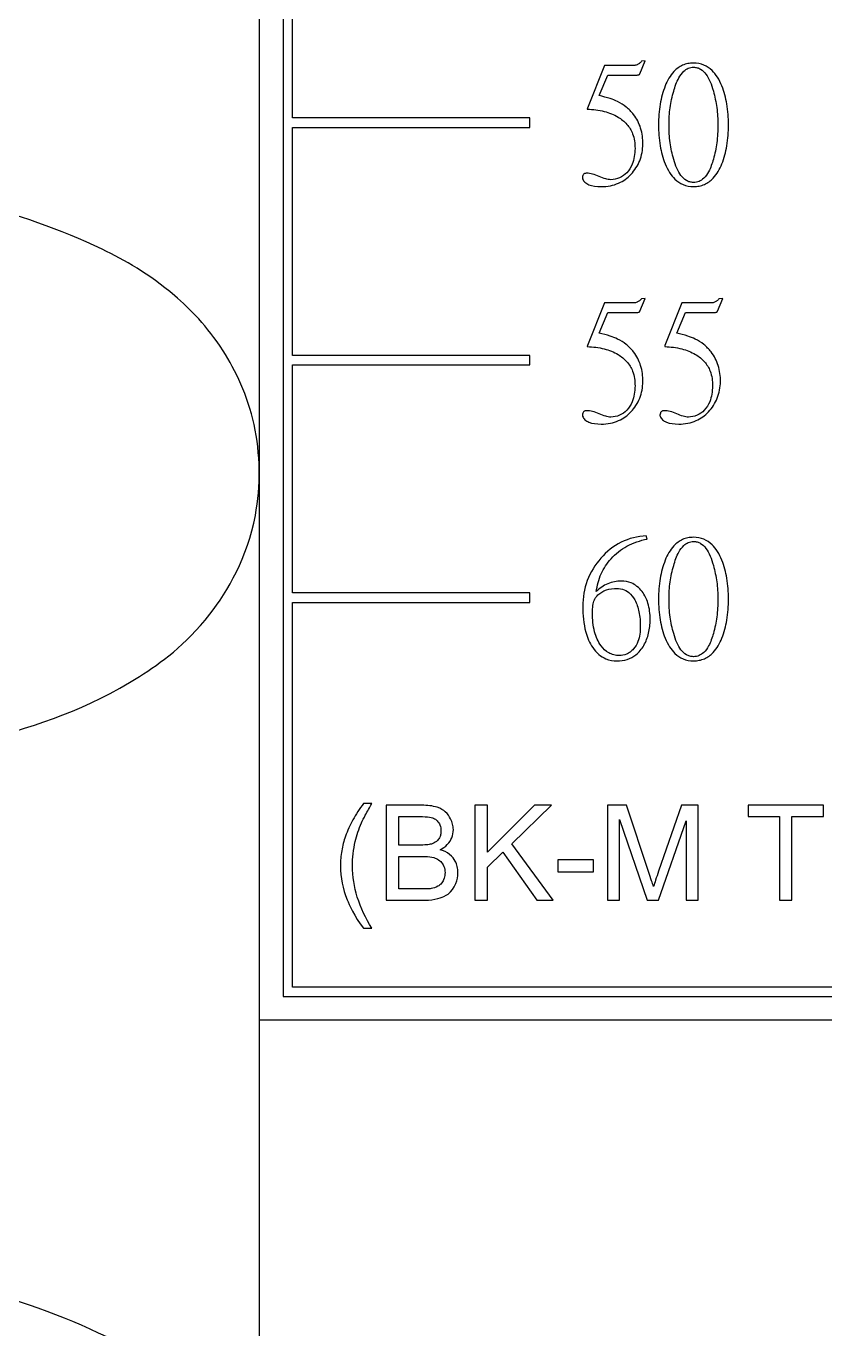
# Model space of a CAD drawing. Header units: inches. Extents: x 707 to 13003, y 909 to 9309.
# Drawn here: x 1441.1 to 1457.93, y 1593.19 to 1620.62 of the extents above; entities that cross this region are included whole.
import ezdxf

# ---------------------------------------------------------------- set-up
doc = ezdxf.new("R2010")
doc.units = ezdxf.units.IN
doc.header["$MEASUREMENT"] = 0

# ---------------------------------------------------------------- blocks, each defined once
blk = doc.blocks.new('BKM-1')
at = {"color": 2}
for p, q in [((35, -119), (35, -79)), ((35.5, -79), (35.5, -118.5)), ((35.7, -100), (35.7, -95.2)), ((42.267, -98.895), (41.911, -99.795)), ((42.889, -98.895), (42.267, -98.895)), ((43.015, -99.072), (43.127, -98.8)), ((43.127, -98.8), (43.052, -98.807)), ((42.159, -99.53), (42.342, -99.096)), ((42.342, -99.096), (42.96, -99.096)), ((40.7, -100), (35.7, -100)), ((40.7, -100.2), (40.7, -100)), ((35.7, -100.2), (40.7, -100.2)), ((35.7, -105), (35.7, -100.2)), ((42.267, -103.895), (41.911, -104.795)), ((42.889, -103.895), (42.267, -103.895)), ((43.015, -104.072), (43.127, -103.8)), ((43.127, -103.8), (43.052, -103.807)), ((43.901, -103.895), (43.544, -104.795)), ((44.523, -103.895), (43.901, -103.895)), ((44.648, -104.072), (44.76, -103.8)), ((44.76, -103.8), (44.686, -103.807)), ((42.159, -104.53), (42.342, -104.096)), ((42.342, -104.096), (42.96, -104.096)), ((43.792, -104.53), (43.976, -104.096)), ((43.976, -104.096), (44.594, -104.096)), ((40.7, -105), (35.7, -105)), ((40.7, -105.2), (40.7, -105)), ((35.7, -105.2), (40.7, -105.2)), ((35.7, -110), (35.7, -105.2)), ((43.171, -108.868), (43.15, -108.8)), ((40.7, -110), (35.7, -110)), ((40.7, -110.2), (40.7, -110)), ((35.7, -110.2), (40.7, -110.2)), ((35.7, -118.3), (35.7, -110.2)), ((37.368, -114.439), (37.193, -114.439)), ((38.423, -114.473), (37.673, -114.473)), ((37.673, -114.473), (37.673, -116.473)), ((39.803, -114.473), (39.537, -114.473)), ((39.537, -114.473), (39.537, -116.473)), ((40.796, -114.473), (39.803, -115.463)), ((39.803, -115.463), (39.803, -114.473)), ((40.316, -115.284), (41.155, -114.473)), ((41.155, -114.473), (40.796, -114.473)), ((42.732, -114.473), (42.335, -114.473)), ((42.335, -114.473), (42.335, -116.473)), ((43.207, -115.889), (42.732, -114.473)), ((43.889, -114.473), (43.409, -115.864)), ((44.245, -114.473), (43.889, -114.473)), ((44.245, -116.473), (44.245, -114.473)), ((46.882, -114.473), (45.296, -114.473)), ((45.296, -114.473), (45.296, -114.709)), ((46.882, -114.709), (46.882, -114.473)), ((37.938, -115.312), (37.938, -114.709)), ((37.938, -114.709), (38.338, -114.709)), ((42.589, -116.473), (42.589, -114.77)), ((42.589, -114.77), (43.168, -116.473)), ((43.406, -116.473), (43.99, -114.799)), ((43.99, -114.799), (43.99, -116.473)), ((45.296, -114.709), (45.955, -114.709)), ((45.955, -114.709), (45.955, -116.473)), ((46.22, -116.473), (46.22, -114.709)), ((46.22, -114.709), (46.882, -114.709)), ((38.37, -115.312), (37.938, -115.312)), ((39.803, -115.779), (40.13, -115.462)), ((40.13, -115.462), (40.842, -116.473)), ((41.191, -116.473), (40.316, -115.284)), ((37.938, -116.236), (37.938, -115.549)), ((37.938, -115.549), (38.4, -115.549)), ((42.04, -115.625), (41.284, -115.625)), ((41.284, -115.625), (41.284, -115.872)), ((42.04, -115.872), (42.04, -115.625)), ((39.803, -116.473), (39.803, -115.779)), ((41.284, -115.872), (42.04, -115.872)), ((38.437, -116.236), (37.938, -116.236)), ((37.673, -116.473), (38.435, -116.473)), ((39.537, -116.473), (39.803, -116.473)), ((40.842, -116.473), (41.191, -116.473)), ((42.335, -116.473), (42.589, -116.473)), ((43.168, -116.473), (43.406, -116.473)), ((43.99, -116.473), (44.245, -116.473)), ((45.955, -116.473), (46.22, -116.473)), ((37.193, -117.061), (37.368, -117.061)), ((35.5, -118.5), (52.5, -118.5)), ((52.5, -118.3), (35.7, -118.3)), ((35, -163), (35, -119)), ((53, -119), (35, -119))]:
    blk.add_line(p, q, dxfattribs=at)
for points, knots in [([(-27.984, -98.988), (-27.984, -98.989), (-27.864, -98.929), (-27.293, -98.717), (-26.651, -98.524), (-24.652, -98.04), (-23.098, -97.734), (-19.173, -97.07), (-16.711, -96.709), (-11.2, -95.968), (-8.13, -95.588), (-1.739, -94.82), (1.585, -94.431), (8.135, -93.649), (11.36, -93.254), (17.396, -92.455), (20.199, -92.051), (25.186, -91.209), (27.32, -90.781), (30.231, -89.96), (31.199, -89.656), (32.805, -88.712), (33.407, -88.328), (34.407, -86.99), (34.782, -86.285), (35.039, -84.801), (35.013, -84.12), (34.721, -82.91), (34.465, -82.392), (33.853, -81.47), (33.492, -81.118), (32.589, -80.364), (32.086, -80.096), (30.614, -79.399), (29.634, -79.099), (27.342, -78.502), (26.055, -78.226), (23.402, -77.73), (22.09, -77.509), (19.337, -77.08), (17.905, -76.872), (13.458, -76.258), (10.241, -75.855), (6.611, -75.416), (6.306, -75.379), (6, -75.342)], [20.983675, 20.983675, 20.983675, 20.983675, 21.084859, 21.084859, 21.270434, 21.270434, 21.534214, 21.534214, 21.836508, 21.836508, 22.15171, 22.15171, 22.472021, 22.472021, 22.795754, 22.795754, 23.124465, 23.124465, 23.468066, 23.468066, 23.698488, 23.698488, 23.812693, 23.812693, 23.880776, 23.880776, 23.929822, 23.929822, 23.979891, 23.979891, 24.043506, 24.043506, 24.153935, 24.153935, 24.372125, 24.372125, 24.585802, 24.585802, 24.762819, 24.762819, 24.931611, 24.931611, 25.26225, 25.26225, 25.292465, 25.292465, 25.292465, 25.292465]), ([(-27.984, -121.845), (-27.984, -121.846), (-27.855, -121.782), (-27.255, -121.562), (-26.595, -121.365), (-24.55, -120.875), (-22.971, -120.567), (-18.998, -119.9), (-16.516, -119.538), (-10.974, -118.797), (-7.893, -118.416), (-1.489, -117.647), (1.836, -117.259), (8.382, -116.476), (11.599, -116.081), (17.615, -115.282), (20.403, -114.877), (25.359, -114.033), (27.474, -113.604), (30.384, -112.767), (31.355, -112.466), (32.927, -111.474), (33.43, -111.115), (34.342, -109.959), (34.744, -109.255), (35.034, -107.751), (35.023, -107.065), (34.75, -105.843), (34.501, -105.316), (33.899, -104.382), (33.543, -104.024), (32.659, -103.268), (32.168, -102.999), (30.794, -102.33), (29.91, -102.046), (27.729, -101.446), (26.41, -101.156), (23.719, -100.643), (22.415, -100.42), (19.68, -99.988), (18.258, -99.779), (13.838, -99.165), (10.633, -98.761), (4.053, -97.962), (0.684, -97.568), (-5.781, -96.8), (-8.882, -96.425), (-11.773, -96.051)], [14.70049, 14.70049, 14.70049, 14.70049, 14.805323, 14.805323, 14.99309, 14.99309, 15.258378, 15.258378, 15.561204, 15.561204, 15.87659, 15.87659, 16.196995, 16.196995, 16.52082, 16.52082, 16.84972, 16.84972, 17.194071, 17.194071, 17.429625, 17.429625, 17.524631, 17.524631, 17.5952, 17.5952, 17.644515, 17.644515, 17.694284, 17.694284, 17.75692, 17.75692, 17.863445, 17.863445, 18.062946, 18.062946, 18.287494, 18.287494, 18.465665, 18.465665, 18.634873, 18.634873, 18.965916, 18.965916, 19.290609, 19.290609, 19.600997, 19.600997, 19.600997, 19.600997]), ([(43.052, -98.807), (43.038, -98.823), (43.022, -98.839), (42.99, -98.864), (42.973, -98.874), (42.934, -98.891), (42.912, -98.895), (42.889, -98.895)], [-0.01925198, -0.01925198, -0.01925198, -0.01925198, -0.01271209, -0.01271209, -0.00693803, -0.00693803, 0, 0, 0, 0]), ([(44.146, -98.844), (44.105, -98.844), (44.065, -98.848), (43.988, -98.863), (43.952, -98.875), (43.847, -98.922), (43.786, -98.967), (43.653, -99.108), (43.593, -99.217), (43.548, -99.326)], [-0.08195317, -0.08195317, -0.08195317, -0.08195317, -0.06991101, -0.06991101, -0.05834504, -0.05834504, -0.0355218, -0.0355218, 0, 0, 0, 0]), ([(43.728, -99.435), (43.754, -99.341), (43.789, -99.241), (43.864, -99.106), (43.898, -99.057), (43.968, -98.991), (44, -98.969), (44.071, -98.939), (44.108, -98.932), (44.146, -98.932)], [-0.06958828, -0.06958828, -0.06958828, -0.06958828, -0.04021797, -0.04021797, -0.02302257, -0.02302257, -0.01139571, -0.01139571, 0, 0, 0, 0]), ([(44.743, -99.326), (44.717, -99.262), (44.686, -99.199), (44.616, -99.09), (44.579, -99.042), (44.485, -98.952), (44.428, -98.913), (44.294, -98.857), (44.221, -98.844), (44.146, -98.844)], [-0.08244459, -0.08244459, -0.08244459, -0.08244459, -0.06166293, -0.06166293, -0.0435396, -0.0435396, -0.02257482, -0.02257482, 0, 0, 0, 0]), ([(44.146, -98.932), (44.172, -98.932), (44.197, -98.936), (44.248, -98.949), (44.271, -98.96), (44.339, -98.999), (44.376, -99.037), (44.475, -99.169), (44.526, -99.295), (44.563, -99.435)], [-0.08337122, -0.08337122, -0.08337122, -0.08337122, -0.07337556, -0.07337556, -0.06342031, -0.06342031, -0.0435051, -0.0435051, 0, 0, 0, 0]), ([(42.96, -99.096), (42.969, -99.096), (42.979, -99.095), (42.993, -99.092), (42.998, -99.09), (43.005, -99.085), (43.008, -99.083), (43.012, -99.078), (43.014, -99.075), (43.015, -99.072)], [-0.006296167, -0.006296167, -0.006296167, -0.006296167, -0.003599843, -0.003599843, -0.002036293, -0.002036293, -0.001000184, -0.001000184, 0, 0, 0, 0]), ([(42.546, -99.656), (42.498, -99.632), (42.44, -99.61), (42.316, -99.57), (42.234, -99.548), (42.159, -99.53)], [-0.03908855, -0.03908855, -0.03908855, -0.03908855, -0.02325142, -0.02325142, 0, 0, 0, 0]), ([(43.548, -99.326), (43.5, -99.45), (43.466, -99.579), (43.419, -99.853), (43.409, -99.999), (43.409, -100.145)], [-0.08351425, -0.08351425, -0.08351425, -0.08351425, -0.04369807, -0.04369807, 0, 0, 0, 0]), ([(43.629, -100.145), (43.629, -100.024), (43.637, -99.904), (43.67, -99.666), (43.695, -99.55), (43.728, -99.435)], [-0.07201864, -0.07201864, -0.07201864, -0.07201864, -0.03576445, -0.03576445, 0, 0, 0, 0]), ([(44.563, -99.435), (44.595, -99.549), (44.619, -99.665), (44.651, -99.903), (44.659, -100.024), (44.659, -100.145)], [-0.07194682, -0.07194682, -0.07194682, -0.07194682, -0.03640608, -0.03640608, 0, 0, 0, 0]), ([(44.883, -100.145), (44.883, -99.998), (44.873, -99.851), (44.826, -99.576), (44.792, -99.449), (44.743, -99.326)], [-0.08347072, -0.08347072, -0.08347072, -0.08347072, -0.03947083, -0.03947083, 0, 0, 0, 0]), ([(41.911, -99.795), (41.909, -99.799), (41.908, -99.804), (41.907, -99.809), (41.907, -99.811), (41.907, -99.813), (41.908, -99.813), (41.908, -99.814), (41.908, -99.815), (41.909, -99.815), (41.909, -99.815), (41.91, -99.816), (41.91, -99.816), (41.911, -99.816)], [-0.00192807, -0.00192807, -0.00192807, -0.00192807, -0.000928361, -0.000928361, -0.000534277, -0.000534277, -0.000353505, -0.000353505, -0.000239022, -0.000239022, -0.000132257, -0.000132257, 0, 0, 0, 0]), ([(41.911, -99.816), (42.029, -99.819), (42.149, -99.833), (42.367, -99.889), (42.465, -99.928), (42.556, -99.982)], [-0.06745802, -0.06745802, -0.06745802, -0.06745802, -0.03181638, -0.03181638, 0, 0, 0, 0]), ([(42.882, -99.928), (42.836, -99.87), (42.784, -99.816), (42.671, -99.725), (42.611, -99.687), (42.546, -99.656)], [-0.04378824, -0.04378824, -0.04378824, -0.04378824, -0.02152, -0.02152, 0, 0, 0, 0]), ([(42.556, -99.982), (42.626, -100.024), (42.689, -100.074), (42.794, -100.193), (42.833, -100.259), (42.9, -100.431), (42.914, -100.537), (42.913, -100.644)], [-0.0796995, -0.0796995, -0.0796995, -0.0796995, -0.05533115, -0.05533115, -0.03214781, -0.03214781, 0, 0, 0, 0]), ([(43.079, -100.553), (43.08, -100.437), (43.066, -100.323), (42.999, -100.109), (42.949, -100.014), (42.882, -99.928)], [-0.06731251, -0.06731251, -0.06731251, -0.06731251, -0.03272339, -0.03272339, 0, 0, 0, 0]), ([(43.409, -100.145), (43.409, -100.292), (43.419, -100.44), (43.465, -100.716), (43.499, -100.844), (43.548, -100.967)], [-0.08381766, -0.08381766, -0.08381766, -0.08381766, -0.03972186, -0.03972186, 0, 0, 0, 0]), ([(43.728, -100.872), (43.694, -100.757), (43.67, -100.641), (43.637, -100.397), (43.629, -100.271), (43.629, -100.145)], [-0.07365705, -0.07365705, -0.07365705, -0.07365705, -0.03782237, -0.03782237, 0, 0, 0, 0]), ([(44.659, -100.145), (44.659, -100.271), (44.651, -100.397), (44.619, -100.639), (44.596, -100.755), (44.563, -100.869)], [-0.07324327, -0.07324327, -0.07324327, -0.07324327, -0.03552282, -0.03552282, 0, 0, 0, 0]), ([(44.743, -100.967), (44.792, -100.845), (44.826, -100.717), (44.873, -100.441), (44.883, -100.293), (44.883, -100.145)], [-0.08376423, -0.08376423, -0.08376423, -0.08376423, -0.04423028, -0.04423028, 0, 0, 0, 0]), ([(42.913, -100.644), (42.91, -100.757), (42.894, -100.872), (42.825, -101.042), (42.788, -101.102), (42.739, -101.154)], [-0.05505324, -0.05505324, -0.05505324, -0.05505324, -0.02132206, -0.02132206, 0, 0, 0, 0]), ([(42.828, -101.188), (42.907, -101.103), (42.969, -101.008), (43.055, -100.789), (43.076, -100.672), (43.079, -100.553)], [-0.07055061, -0.07055061, -0.07055061, -0.07055061, -0.0358242, -0.0358242, 0, 0, 0, 0]), ([(44.146, -101.358), (44.119, -101.358), (44.093, -101.355), (44.042, -101.341), (44.018, -101.331), (43.95, -101.291), (43.912, -101.254), (43.814, -101.125), (43.765, -101.005), (43.728, -100.872)], [-0.08137653, -0.08137653, -0.08137653, -0.08137653, -0.07131719, -0.07131719, -0.06133064, -0.06133064, -0.0415336, -0.0415336, 0, 0, 0, 0]), ([(44.563, -100.869), (44.539, -100.957), (44.507, -101.051), (44.436, -101.182), (44.402, -101.23), (44.331, -101.297), (44.298, -101.32), (44.225, -101.35), (44.186, -101.358), (44.146, -101.358)], [-0.06884296, -0.06884296, -0.06884296, -0.06884296, -0.04120317, -0.04120317, -0.02403051, -0.02403051, -0.01203907, -0.01203907, 0, 0, 0, 0]), ([(41.897, -101.164), (41.888, -101.164), (41.879, -101.165), (41.863, -101.168), (41.855, -101.17), (41.84, -101.177), (41.833, -101.182), (41.821, -101.196), (41.816, -101.205), (41.807, -101.228), (41.805, -101.244), (41.805, -101.259)], [-0.01513963, -0.01513963, -0.01513963, -0.01513963, -0.01247243, -0.01247243, -0.01014631, -0.01014631, -0.00750334, -0.00750334, -0.00455338, -0.00455338, 0, 0, 0, 0]), ([(42.159, -101.232), (42.113, -101.212), (42.065, -101.194), (41.978, -101.171), (41.937, -101.164), (41.897, -101.164)], [-0.02693744, -0.02693744, -0.02693744, -0.02693744, -0.01201471, -0.01201471, 0, 0, 0, 0]), ([(42.403, -101.3), (42.368, -101.3), (42.33, -101.292), (42.25, -101.27), (42.202, -101.251), (42.159, -101.232)], [-0.02487772, -0.02487772, -0.02487772, -0.02487772, -0.01434385, -0.01434385, 0, 0, 0, 0]), ([(42.199, -101.446), (42.264, -101.446), (42.33, -101.44), (42.454, -101.416), (42.512, -101.398), (42.667, -101.329), (42.753, -101.267), (42.828, -101.188)], [-0.07045463, -0.07045463, -0.07045463, -0.07045463, -0.0509016, -0.0509016, -0.03251367, -0.03251367, 0, 0, 0, 0]), ([(42.739, -101.154), (42.695, -101.199), (42.644, -101.236), (42.528, -101.287), (42.466, -101.299), (42.403, -101.3)], [-0.03807798, -0.03807798, -0.03807798, -0.03807798, -0.01898629, -0.01898629, 0, 0, 0, 0]), ([(43.548, -100.967), (43.574, -101.03), (43.605, -101.093), (43.674, -101.201), (43.711, -101.248), (43.805, -101.338), (43.862, -101.377), (43.996, -101.433), (44.07, -101.446), (44.146, -101.446)], [-0.08220575, -0.08220575, -0.08220575, -0.08220575, -0.06167399, -0.06167399, -0.04373192, -0.04373192, -0.02269426, -0.02269426, 0, 0, 0, 0]), ([(44.146, -101.446), (44.186, -101.446), (44.226, -101.442), (44.303, -101.427), (44.34, -101.415), (44.445, -101.369), (44.505, -101.324), (44.639, -101.184), (44.699, -101.076), (44.743, -100.967)], [-0.08173021, -0.08173021, -0.08173021, -0.08173021, -0.06969113, -0.06969113, -0.05813482, -0.05813482, -0.03529804, -0.03529804, 0, 0, 0, 0]), ([(41.805, -101.259), (41.805, -101.265), (41.806, -101.271), (41.807, -101.279), (41.808, -101.281), (41.809, -101.283)], [-0.002093623, -0.002093623, -0.002093623, -0.002093623, -0.000662734, -0.000662734, 0, 0, 0, 0]), ([(41.809, -101.283), (41.814, -101.296), (41.821, -101.309), (41.837, -101.333), (41.847, -101.344), (41.881, -101.376), (41.909, -101.393), (42.01, -101.435), (42.101, -101.446), (42.199, -101.446)], [-0.05303774, -0.05303774, -0.05303774, -0.05303774, -0.04748048, -0.04748048, -0.04187569, -0.04187569, -0.02952808, -0.02952808, 0, 0, 0, 0]), ([(43.052, -103.807), (43.038, -103.823), (43.022, -103.839), (42.99, -103.864), (42.973, -103.874), (42.934, -103.891), (42.912, -103.895), (42.889, -103.895)], [-0.01925198, -0.01925198, -0.01925198, -0.01925198, -0.01271209, -0.01271209, -0.00693803, -0.00693803, 0, 0, 0, 0]), ([(44.686, -103.807), (44.672, -103.823), (44.656, -103.839), (44.624, -103.864), (44.607, -103.874), (44.568, -103.891), (44.546, -103.895), (44.523, -103.895)], [-0.01925198, -0.01925198, -0.01925198, -0.01925198, -0.01271209, -0.01271209, -0.00693803, -0.00693803, 0, 0, 0, 0]), ([(42.96, -104.096), (42.969, -104.096), (42.979, -104.095), (42.993, -104.092), (42.998, -104.09), (43.005, -104.085), (43.008, -104.083), (43.012, -104.078), (43.014, -104.075), (43.015, -104.072)], [-0.006296167, -0.006296167, -0.006296167, -0.006296167, -0.003599843, -0.003599843, -0.002036293, -0.002036293, -0.001000184, -0.001000184, 0, 0, 0, 0]), ([(44.594, -104.096), (44.603, -104.096), (44.613, -104.095), (44.627, -104.092), (44.632, -104.09), (44.639, -104.085), (44.642, -104.083), (44.646, -104.078), (44.647, -104.075), (44.648, -104.072)], [-0.006296167, -0.006296167, -0.006296167, -0.006296167, -0.003599843, -0.003599843, -0.002036293, -0.002036293, -0.001000184, -0.001000184, 0, 0, 0, 0]), ([(41.911, -104.795), (41.909, -104.799), (41.908, -104.804), (41.907, -104.809), (41.907, -104.811), (41.907, -104.813), (41.908, -104.813), (41.908, -104.814), (41.908, -104.815), (41.909, -104.815), (41.909, -104.815), (41.91, -104.816), (41.91, -104.816), (41.911, -104.816)], [-0.00192807, -0.00192807, -0.00192807, -0.00192807, -0.000928361, -0.000928361, -0.000534277, -0.000534277, -0.000353505, -0.000353505, -0.000239022, -0.000239022, -0.000132257, -0.000132257, 0, 0, 0, 0]), ([(42.546, -104.656), (42.498, -104.632), (42.44, -104.61), (42.316, -104.57), (42.234, -104.548), (42.159, -104.53)], [-0.03908855, -0.03908855, -0.03908855, -0.03908855, -0.02325142, -0.02325142, 0, 0, 0, 0]), ([(42.882, -104.928), (42.836, -104.87), (42.784, -104.816), (42.671, -104.725), (42.611, -104.687), (42.546, -104.656)], [-0.04378824, -0.04378824, -0.04378824, -0.04378824, -0.02152, -0.02152, 0, 0, 0, 0]), ([(43.544, -104.795), (43.543, -104.799), (43.542, -104.804), (43.541, -104.809), (43.541, -104.811), (43.541, -104.813), (43.541, -104.813), (43.542, -104.814), (43.542, -104.815), (43.543, -104.815), (43.543, -104.815), (43.544, -104.816), (43.544, -104.816), (43.544, -104.816)], [-0.00192807, -0.00192807, -0.00192807, -0.00192807, -0.000928361, -0.000928361, -0.000534277, -0.000534277, -0.000353505, -0.000353505, -0.000239022, -0.000239022, -0.000132257, -0.000132257, 0, 0, 0, 0]), ([(44.18, -104.656), (44.132, -104.632), (44.074, -104.61), (43.949, -104.57), (43.868, -104.548), (43.792, -104.53)], [-0.03908855, -0.03908855, -0.03908855, -0.03908855, -0.02325142, -0.02325142, 0, 0, 0, 0]), ([(44.516, -104.928), (44.47, -104.87), (44.418, -104.816), (44.305, -104.725), (44.244, -104.687), (44.18, -104.656)], [-0.04378824, -0.04378824, -0.04378824, -0.04378824, -0.02152, -0.02152, 0, 0, 0, 0]), ([(41.911, -104.816), (42.029, -104.819), (42.149, -104.833), (42.367, -104.889), (42.465, -104.928), (42.556, -104.982)], [-0.06745802, -0.06745802, -0.06745802, -0.06745802, -0.03181638, -0.03181638, 0, 0, 0, 0]), ([(42.556, -104.982), (42.626, -105.024), (42.689, -105.074), (42.794, -105.193), (42.833, -105.259), (42.9, -105.431), (42.914, -105.537), (42.913, -105.644)], [-0.0796995, -0.0796995, -0.0796995, -0.0796995, -0.05533115, -0.05533115, -0.03214781, -0.03214781, 0, 0, 0, 0]), ([(43.079, -105.553), (43.08, -105.437), (43.066, -105.323), (42.999, -105.109), (42.949, -105.014), (42.882, -104.928)], [-0.06731251, -0.06731251, -0.06731251, -0.06731251, -0.03272339, -0.03272339, 0, 0, 0, 0]), ([(43.544, -104.816), (43.663, -104.819), (43.783, -104.833), (44, -104.889), (44.099, -104.928), (44.19, -104.982)], [-0.06745802, -0.06745802, -0.06745802, -0.06745802, -0.03181638, -0.03181638, 0, 0, 0, 0]), ([(44.19, -104.982), (44.26, -105.024), (44.323, -105.074), (44.428, -105.193), (44.467, -105.259), (44.534, -105.431), (44.548, -105.537), (44.546, -105.644)], [-0.0796995, -0.0796995, -0.0796995, -0.0796995, -0.05533115, -0.05533115, -0.03214781, -0.03214781, 0, 0, 0, 0]), ([(44.713, -105.553), (44.714, -105.437), (44.7, -105.323), (44.633, -105.109), (44.583, -105.014), (44.516, -104.928)], [-0.06731251, -0.06731251, -0.06731251, -0.06731251, -0.03272339, -0.03272339, 0, 0, 0, 0]), ([(42.828, -106.188), (42.907, -106.103), (42.969, -106.008), (43.055, -105.789), (43.076, -105.672), (43.079, -105.553)], [-0.07055061, -0.07055061, -0.07055061, -0.07055061, -0.0358242, -0.0358242, 0, 0, 0, 0]), ([(44.462, -106.188), (44.541, -106.103), (44.602, -106.008), (44.689, -105.789), (44.71, -105.672), (44.713, -105.553)], [-0.07055061, -0.07055061, -0.07055061, -0.07055061, -0.0358242, -0.0358242, 0, 0, 0, 0]), ([(42.913, -105.644), (42.91, -105.757), (42.894, -105.872), (42.825, -106.042), (42.788, -106.102), (42.739, -106.154)], [-0.05505324, -0.05505324, -0.05505324, -0.05505324, -0.02132206, -0.02132206, 0, 0, 0, 0]), ([(44.546, -105.644), (44.544, -105.757), (44.528, -105.872), (44.459, -106.042), (44.422, -106.102), (44.373, -106.154)], [-0.05505324, -0.05505324, -0.05505324, -0.05505324, -0.02132206, -0.02132206, 0, 0, 0, 0]), ([(41.897, -106.164), (41.888, -106.164), (41.879, -106.165), (41.863, -106.168), (41.855, -106.17), (41.84, -106.177), (41.833, -106.182), (41.821, -106.196), (41.816, -106.205), (41.807, -106.228), (41.805, -106.244), (41.805, -106.259)], [-0.01513963, -0.01513963, -0.01513963, -0.01513963, -0.01247243, -0.01247243, -0.01014631, -0.01014631, -0.00750334, -0.00750334, -0.00455338, -0.00455338, 0, 0, 0, 0]), ([(42.159, -106.232), (42.113, -106.212), (42.065, -106.194), (41.978, -106.171), (41.937, -106.164), (41.897, -106.164)], [-0.02693744, -0.02693744, -0.02693744, -0.02693744, -0.01201471, -0.01201471, 0, 0, 0, 0]), ([(42.739, -106.154), (42.695, -106.199), (42.644, -106.236), (42.528, -106.287), (42.466, -106.299), (42.403, -106.3)], [-0.03807798, -0.03807798, -0.03807798, -0.03807798, -0.01898629, -0.01898629, 0, 0, 0, 0]), ([(43.531, -106.164), (43.522, -106.164), (43.513, -106.165), (43.497, -106.168), (43.489, -106.17), (43.474, -106.177), (43.467, -106.182), (43.454, -106.196), (43.45, -106.205), (43.441, -106.228), (43.439, -106.244), (43.439, -106.259)], [-0.01513963, -0.01513963, -0.01513963, -0.01513963, -0.01247243, -0.01247243, -0.01014631, -0.01014631, -0.00750334, -0.00750334, -0.00455338, -0.00455338, 0, 0, 0, 0]), ([(43.792, -106.232), (43.747, -106.212), (43.699, -106.194), (43.612, -106.171), (43.571, -106.164), (43.531, -106.164)], [-0.02693744, -0.02693744, -0.02693744, -0.02693744, -0.01201471, -0.01201471, 0, 0, 0, 0]), ([(44.373, -106.154), (44.329, -106.199), (44.278, -106.236), (44.161, -106.287), (44.1, -106.299), (44.037, -106.3)], [-0.03807798, -0.03807798, -0.03807798, -0.03807798, -0.01898629, -0.01898629, 0, 0, 0, 0]), ([(41.805, -106.259), (41.805, -106.265), (41.806, -106.271), (41.807, -106.279), (41.808, -106.281), (41.809, -106.283)], [-0.002093623, -0.002093623, -0.002093623, -0.002093623, -0.000662734, -0.000662734, 0, 0, 0, 0]), ([(41.809, -106.283), (41.814, -106.296), (41.821, -106.309), (41.837, -106.333), (41.847, -106.344), (41.881, -106.376), (41.909, -106.393), (42.01, -106.435), (42.101, -106.446), (42.199, -106.446)], [-0.05303774, -0.05303774, -0.05303774, -0.05303774, -0.04748048, -0.04748048, -0.04187569, -0.04187569, -0.02952808, -0.02952808, 0, 0, 0, 0]), ([(42.403, -106.3), (42.368, -106.3), (42.33, -106.292), (42.25, -106.27), (42.202, -106.251), (42.159, -106.232)], [-0.02487772, -0.02487772, -0.02487772, -0.02487772, -0.01434385, -0.01434385, 0, 0, 0, 0]), ([(42.199, -106.446), (42.264, -106.446), (42.33, -106.44), (42.454, -106.416), (42.512, -106.398), (42.667, -106.329), (42.753, -106.267), (42.828, -106.188)], [-0.07045463, -0.07045463, -0.07045463, -0.07045463, -0.0509016, -0.0509016, -0.03251367, -0.03251367, 0, 0, 0, 0]), ([(43.439, -106.259), (43.439, -106.265), (43.439, -106.271), (43.441, -106.279), (43.442, -106.281), (43.443, -106.283)], [-0.002093623, -0.002093623, -0.002093623, -0.002093623, -0.000662734, -0.000662734, 0, 0, 0, 0]), ([(43.443, -106.283), (43.448, -106.296), (43.455, -106.309), (43.471, -106.333), (43.48, -106.344), (43.515, -106.376), (43.543, -106.393), (43.644, -106.435), (43.735, -106.446), (43.833, -106.446)], [-0.05303774, -0.05303774, -0.05303774, -0.05303774, -0.04748048, -0.04748048, -0.04187569, -0.04187569, -0.02952808, -0.02952808, 0, 0, 0, 0]), ([(44.037, -106.3), (44.002, -106.3), (43.964, -106.292), (43.884, -106.27), (43.836, -106.251), (43.792, -106.232)], [-0.02487772, -0.02487772, -0.02487772, -0.02487772, -0.01434385, -0.01434385, 0, 0, 0, 0]), ([(43.833, -106.446), (43.898, -106.446), (43.963, -106.44), (44.087, -106.416), (44.146, -106.398), (44.301, -106.329), (44.387, -106.267), (44.462, -106.188)], [-0.07045463, -0.07045463, -0.07045463, -0.07045463, -0.0509016, -0.0509016, -0.03251367, -0.03251367, 0, 0, 0, 0]), ([(43.15, -108.8), (42.966, -108.811), (42.788, -108.853), (42.456, -109.015), (42.314, -109.13), (42.193, -109.269)], [-0.1108997, -0.1108997, -0.1108997, -0.1108997, -0.0554336, -0.0554336, 0, 0, 0, 0]), ([(42.41, -109.282), (42.505, -109.174), (42.616, -109.086), (42.877, -108.945), (43.021, -108.897), (43.171, -108.868)], [-0.08888491, -0.08888491, -0.08888491, -0.08888491, -0.04569351, -0.04569351, 0, 0, 0, 0]), ([(44.146, -108.831), (44.105, -108.831), (44.065, -108.834), (43.988, -108.85), (43.952, -108.861), (43.847, -108.908), (43.786, -108.953), (43.653, -109.095), (43.593, -109.203), (43.548, -109.313)], [-0.08195317, -0.08195317, -0.08195317, -0.08195317, -0.06991101, -0.06991101, -0.05834504, -0.05834504, -0.0355218, -0.0355218, 0, 0, 0, 0]), ([(44.743, -109.313), (44.717, -109.249), (44.686, -109.186), (44.616, -109.076), (44.579, -109.028), (44.485, -108.938), (44.428, -108.899), (44.294, -108.843), (44.221, -108.831), (44.146, -108.831)], [-0.08244459, -0.08244459, -0.08244459, -0.08244459, -0.06166293, -0.06166293, -0.0435396, -0.0435396, -0.02257482, -0.02257482, 0, 0, 0, 0]), ([(43.728, -109.422), (43.754, -109.328), (43.789, -109.227), (43.864, -109.092), (43.898, -109.043), (43.968, -108.977), (44, -108.955), (44.071, -108.926), (44.108, -108.919), (44.146, -108.919)], [-0.06958828, -0.06958828, -0.06958828, -0.06958828, -0.04021797, -0.04021797, -0.02302257, -0.02302257, -0.01139571, -0.01139571, 0, 0, 0, 0]), ([(44.146, -108.919), (44.172, -108.919), (44.197, -108.922), (44.248, -108.936), (44.271, -108.946), (44.339, -108.986), (44.376, -109.023), (44.475, -109.156), (44.526, -109.282), (44.563, -109.422)], [-0.08337122, -0.08337122, -0.08337122, -0.08337122, -0.07337556, -0.07337556, -0.06342031, -0.06342031, -0.0435051, -0.0435051, 0, 0, 0, 0]), ([(42.193, -109.269), (42.07, -109.41), (41.973, -109.567), (41.842, -109.916), (41.812, -110.098), (41.812, -110.284)], [-0.1119624, -0.1119624, -0.1119624, -0.1119624, -0.0559158, -0.0559158, 0, 0, 0, 0]), ([(42.097, -109.975), (42.114, -109.845), (42.147, -109.719), (42.254, -109.483), (42.324, -109.377), (42.41, -109.282)], [-0.07778997, -0.07778997, -0.07778997, -0.07778997, -0.03847491, -0.03847491, 0, 0, 0, 0]), ([(43.548, -109.313), (43.5, -109.437), (43.466, -109.565), (43.419, -109.84), (43.409, -109.986), (43.409, -110.132)], [-0.08351425, -0.08351425, -0.08351425, -0.08351425, -0.04369807, -0.04369807, 0, 0, 0, 0]), ([(43.629, -110.132), (43.629, -110.011), (43.637, -109.89), (43.67, -109.653), (43.695, -109.536), (43.728, -109.422)], [-0.07201864, -0.07201864, -0.07201864, -0.07201864, -0.03576445, -0.03576445, 0, 0, 0, 0]), ([(44.563, -109.422), (44.595, -109.536), (44.619, -109.651), (44.651, -109.889), (44.659, -110.01), (44.659, -110.132)], [-0.07194682, -0.07194682, -0.07194682, -0.07194682, -0.03640608, -0.03640608, 0, 0, 0, 0]), ([(44.883, -110.132), (44.883, -109.985), (44.873, -109.837), (44.826, -109.563), (44.792, -109.435), (44.743, -109.313)], [-0.08347072, -0.08347072, -0.08347072, -0.08347072, -0.03947083, -0.03947083, 0, 0, 0, 0]), ([(42.627, -109.751), (42.577, -109.751), (42.527, -109.756), (42.431, -109.774), (42.385, -109.788), (42.248, -109.846), (42.168, -109.904), (42.097, -109.975)], [-0.05956432, -0.05956432, -0.05956432, -0.05956432, -0.04454092, -0.04454092, -0.0300399, -0.0300399, 0, 0, 0, 0]), ([(42.097, -110.081), (42.119, -110.055), (42.143, -110.032), (42.197, -109.992), (42.226, -109.975), (42.326, -109.929), (42.402, -109.913), (42.478, -109.907)], [-0.04298353, -0.04298353, -0.04298353, -0.04298353, -0.03299898, -0.03299898, -0.02279764, -0.02279764, 0, 0, 0, 0]), ([(42.478, -109.907), (42.536, -109.903), (42.594, -109.907), (42.699, -109.939), (42.744, -109.963), (42.835, -110.038), (42.874, -110.091), (42.906, -110.149)], [-0.052658, -0.052658, -0.052658, -0.052658, -0.035259, -0.035259, -0.01965055, -0.01965055, 0, 0, 0, 0]), ([(43.062, -109.975), (43.031, -109.934), (42.995, -109.896), (42.917, -109.833), (42.877, -109.809), (42.767, -109.763), (42.698, -109.751), (42.627, -109.751)], [-0.05120095, -0.05120095, -0.05120095, -0.05120095, -0.03567966, -0.03567966, -0.02120074, -0.02120074, 0, 0, 0, 0]), ([(43.232, -110.563), (43.232, -110.446), (43.219, -110.326), (43.158, -110.128), (43.118, -110.047), (43.062, -109.975)], [-0.06237258, -0.06237258, -0.06237258, -0.06237258, -0.02720967, -0.02720967, 0, 0, 0, 0]), ([(41.812, -110.284), (41.812, -110.464), (41.828, -110.652), (41.907, -110.941), (41.954, -111.054), (42.023, -111.154)], [-0.09011798, -0.09011798, -0.09011798, -0.09011798, -0.03625882, -0.03625882, 0, 0, 0, 0]), ([(42.016, -110.424), (42.016, -110.371), (42.019, -110.316), (42.032, -110.225), (42.042, -110.183), (42.067, -110.123), (42.08, -110.1), (42.097, -110.081)], [-0.03548871, -0.03548871, -0.03548871, -0.03548871, -0.01975583, -0.01975583, -0.00768981, -0.00768981, 0, 0, 0, 0]), ([(42.906, -110.149), (42.949, -110.226), (42.978, -110.311), (43.018, -110.501), (43.026, -110.608), (43.025, -110.712)], [-0.0580665, -0.0580665, -0.0580665, -0.0580665, -0.03138291, -0.03138291, 0, 0, 0, 0]), ([(43.409, -110.132), (43.409, -110.278), (43.419, -110.426), (43.465, -110.702), (43.499, -110.83), (43.548, -110.954)], [-0.08381766, -0.08381766, -0.08381766, -0.08381766, -0.03972186, -0.03972186, 0, 0, 0, 0]), ([(43.728, -110.858), (43.694, -110.744), (43.67, -110.627), (43.637, -110.384), (43.629, -110.258), (43.629, -110.132)], [-0.07365705, -0.07365705, -0.07365705, -0.07365705, -0.03782237, -0.03782237, 0, 0, 0, 0]), ([(44.659, -110.132), (44.659, -110.257), (44.651, -110.383), (44.619, -110.625), (44.596, -110.741), (44.563, -110.855)], [-0.07324327, -0.07324327, -0.07324327, -0.07324327, -0.03552282, -0.03552282, 0, 0, 0, 0]), ([(44.743, -110.954), (44.792, -110.831), (44.826, -110.703), (44.873, -110.428), (44.883, -110.279), (44.883, -110.132)], [-0.08376423, -0.08376423, -0.08376423, -0.08376423, -0.04423028, -0.04423028, 0, 0, 0, 0]), ([(42.199, -111.117), (42.133, -111.029), (42.09, -110.927), (42.028, -110.693), (42.016, -110.556), (42.016, -110.424)], [-0.07258652, -0.07258652, -0.07258652, -0.07258652, -0.03968338, -0.03968338, 0, 0, 0, 0]), ([(43.099, -111.106), (43.144, -111.026), (43.177, -110.941), (43.222, -110.757), (43.232, -110.66), (43.232, -110.563)], [-0.05678239, -0.05678239, -0.05678239, -0.05678239, -0.02919658, -0.02919658, 0, 0, 0, 0]), ([(43.025, -110.712), (43.024, -110.817), (43.011, -110.927), (42.952, -111.082), (42.922, -111.135), (42.882, -111.181)], [-0.04977886, -0.04977886, -0.04977886, -0.04977886, -0.01836022, -0.01836022, 0, 0, 0, 0]), ([(42.532, -111.432), (42.606, -111.432), (42.679, -111.423), (42.815, -111.38), (42.876, -111.349), (43, -111.252), (43.055, -111.183), (43.099, -111.106)], [-0.06938798, -0.06938798, -0.06938798, -0.06938798, -0.04725672, -0.04725672, -0.02659622, -0.02659622, 0, 0, 0, 0]), ([(43.548, -110.954), (43.574, -111.017), (43.605, -111.079), (43.674, -111.187), (43.711, -111.235), (43.805, -111.325), (43.862, -111.364), (43.996, -111.42), (44.07, -111.432), (44.146, -111.432)], [-0.08220575, -0.08220575, -0.08220575, -0.08220575, -0.06167399, -0.06167399, -0.04373192, -0.04373192, -0.02269426, -0.02269426, 0, 0, 0, 0]), ([(44.146, -111.344), (44.119, -111.344), (44.093, -111.341), (44.042, -111.327), (44.018, -111.317), (43.95, -111.277), (43.912, -111.24), (43.814, -111.111), (43.765, -110.992), (43.728, -110.858)], [-0.08137653, -0.08137653, -0.08137653, -0.08137653, -0.07131719, -0.07131719, -0.06133064, -0.06133064, -0.0415336, -0.0415336, 0, 0, 0, 0]), ([(44.563, -110.855), (44.539, -110.944), (44.507, -111.037), (44.436, -111.168), (44.402, -111.217), (44.331, -111.283), (44.298, -111.306), (44.225, -111.337), (44.186, -111.344), (44.146, -111.344)], [-0.06884296, -0.06884296, -0.06884296, -0.06884296, -0.04120317, -0.04120317, -0.02403051, -0.02403051, -0.01203907, -0.01203907, 0, 0, 0, 0]), ([(44.146, -111.432), (44.186, -111.432), (44.226, -111.429), (44.303, -111.413), (44.34, -111.402), (44.445, -111.356), (44.505, -111.311), (44.639, -111.17), (44.699, -111.062), (44.743, -110.954)], [-0.08173021, -0.08173021, -0.08173021, -0.08173021, -0.06969113, -0.06969113, -0.05813482, -0.05813482, -0.03529804, -0.03529804, 0, 0, 0, 0]), ([(42.023, -111.154), (42.06, -111.206), (42.103, -111.255), (42.197, -111.335), (42.247, -111.366), (42.375, -111.419), (42.453, -111.432), (42.532, -111.432)], [-0.06095953, -0.06095953, -0.06095953, -0.06095953, -0.04166406, -0.04166406, -0.02387582, -0.02387582, 0, 0, 0, 0]), ([(42.58, -111.32), (42.541, -111.32), (42.502, -111.316), (42.428, -111.296), (42.393, -111.281), (42.297, -111.226), (42.244, -111.174), (42.199, -111.117)], [-0.04503006, -0.04503006, -0.04503006, -0.04503006, -0.0333682, -0.0333682, -0.02188606, -0.02188606, 0, 0, 0, 0]), ([(42.882, -111.181), (42.861, -111.205), (42.838, -111.227), (42.789, -111.264), (42.762, -111.279), (42.685, -111.312), (42.633, -111.32), (42.58, -111.32)], [-0.03465448, -0.03465448, -0.03465448, -0.03465448, -0.02511314, -0.02511314, -0.01600469, -0.01600469, 0, 0, 0, 0]), ([(37.193, -114.439), (37.111, -114.548), (37.036, -114.663), (36.909, -114.893), (36.856, -115.008), (36.813, -115.127)], [-0.07881555, -0.07881555, -0.07881555, -0.07881555, -0.03787332, -0.03787332, 0, 0, 0, 0]), ([(37.15, -114.845), (37.172, -114.794), (37.206, -114.73), (37.274, -114.603), (37.323, -114.516), (37.368, -114.439)], [-0.04303357, -0.04303357, -0.04303357, -0.04303357, -0.02675604, -0.02675604, 0, 0, 0, 0]), ([(39.086, -114.985), (39.086, -114.945), (39.081, -114.907), (39.062, -114.83), (39.047, -114.793), (39.004, -114.709), (38.968, -114.658), (38.875, -114.577), (38.821, -114.542), (38.649, -114.484), (38.536, -114.473), (38.423, -114.473)], [-0.1430451, -0.1430451, -0.1430451, -0.1430451, -0.1188567, -0.1188567, -0.0942052, -0.0942052, -0.0610501, -0.0610501, -0.0339397, -0.0339397, 0, 0, 0, 0]), ([(37.019, -115.238), (37.035, -115.17), (37.054, -115.103), (37.098, -114.971), (37.123, -114.907), (37.15, -114.845)], [-0.0415382, -0.0415382, -0.0415382, -0.0415382, -0.02060191, -0.02060191, 0, 0, 0, 0]), ([(38.338, -114.709), (38.401, -114.709), (38.475, -114.711), (38.604, -114.725), (38.64, -114.735), (38.695, -114.759), (38.721, -114.776), (38.77, -114.825), (38.789, -114.856), (38.818, -114.928), (38.825, -114.971), (38.825, -115.015)], [-0.04682586, -0.04682586, -0.04682586, -0.04682586, -0.03932343, -0.03932343, -0.03164738, -0.03164738, -0.02327289, -0.02327289, -0.01329084, -0.01329084, 0, 0, 0, 0]), ([(36.813, -115.127), (36.778, -115.226), (36.752, -115.327), (36.717, -115.536), (36.708, -115.642), (36.708, -115.748)], [-0.06353115, -0.06353115, -0.06353115, -0.06353115, -0.03199582, -0.03199582, 0, 0, 0, 0]), ([(38.825, -115.015), (38.825, -115.042), (38.823, -115.069), (38.812, -115.118), (38.803, -115.141), (38.78, -115.184), (38.762, -115.21), (38.699, -115.26), (38.662, -115.278), (38.623, -115.29)], [-0.04789528, -0.04789528, -0.04789528, -0.04789528, -0.0353613, -0.0353613, -0.02396299, -0.02396299, -0.01225346, -0.01225346, 0, 0, 0, 0]), ([(38.806, -115.409), (38.862, -115.381), (38.915, -115.345), (39.005, -115.253), (39.033, -115.202), (39.075, -115.103), (39.086, -115.045), (39.086, -114.985)], [-0.04575349, -0.04575349, -0.04575349, -0.04575349, -0.03224206, -0.03224206, -0.018043, -0.018043, 0, 0, 0, 0]), ([(36.961, -115.75), (36.961, -115.664), (36.966, -115.578), (36.985, -115.407), (37, -115.322), (37.019, -115.238)], [-0.05170678, -0.05170678, -0.05170678, -0.05170678, -0.02593918, -0.02593918, 0, 0, 0, 0]), ([(38.623, -115.29), (38.593, -115.298), (38.557, -115.304), (38.473, -115.311), (38.418, -115.312), (38.37, -115.312)], [-0.02525946, -0.02525946, -0.02525946, -0.02525946, -0.01464911, -0.01464911, 0, 0, 0, 0]), ([(39.184, -115.893), (39.184, -115.849), (39.179, -115.805), (39.159, -115.722), (39.144, -115.683), (39.104, -115.612), (39.069, -115.558), (38.947, -115.461), (38.878, -115.43), (38.806, -115.409)], [-0.09889515, -0.09889515, -0.09889515, -0.09889515, -0.07220553, -0.07220553, -0.04683539, -0.04683539, -0.02257203, -0.02257203, 0, 0, 0, 0]), ([(36.708, -115.748), (36.708, -115.995), (36.755, -116.233), (36.891, -116.562), (36.995, -116.811), (37.193, -117.061)], [-0.31198, -0.31198, -0.31198, -0.31198, -0.0956832, -0.0956832, 0, 0, 0, 0]), ([(37.368, -117.061), (37.241, -116.855), (37.135, -116.637), (36.997, -116.192), (36.961, -115.973), (36.961, -115.75)], [-0.1396365, -0.1396365, -0.1396365, -0.1396365, -0.0670478, -0.0670478, 0, 0, 0, 0]), ([(38.4, -115.549), (38.462, -115.549), (38.53, -115.551), (38.657, -115.569), (38.696, -115.582), (38.76, -115.61), (38.792, -115.632), (38.846, -115.686), (38.869, -115.719), (38.903, -115.801), (38.911, -115.846), (38.911, -115.892)], [-0.06187638, -0.06187638, -0.06187638, -0.06187638, -0.0519295, -0.0519295, -0.04130719, -0.04130719, -0.0268089, -0.0268089, -0.01370385, -0.01370385, 0, 0, 0, 0]), ([(38.435, -116.473), (38.52, -116.473), (38.611, -116.468), (38.786, -116.437), (38.846, -116.413), (38.96, -116.36), (39.003, -116.322), (39.092, -116.228), (39.127, -116.15), (39.17, -116.048), (39.184, -115.972), (39.184, -115.893)], [-0.04098363, -0.04098363, -0.04098363, -0.04098363, -0.03897782, -0.03897782, -0.03681346, -0.03681346, -0.03305773, -0.03305773, -0.02363956, -0.02363956, 0, 0, 0, 0]), ([(38.911, -115.892), (38.911, -115.932), (38.906, -115.971), (38.879, -116.054), (38.858, -116.085), (38.813, -116.145), (38.782, -116.165), (38.717, -116.203), (38.667, -116.218), (38.617, -116.227)], [-0.02953511, -0.02953511, -0.02953511, -0.02953511, -0.02625352, -0.02625352, -0.02245063, -0.02245063, -0.01527153, -0.01527153, 0, 0, 0, 0]), ([(43.303, -116.184), (43.29, -116.146), (43.276, -116.1), (43.245, -116.006), (43.225, -115.945), (43.207, -115.889)], [-0.02980166, -0.02980166, -0.02980166, -0.02980166, -0.017694, -0.017694, 0, 0, 0, 0]), ([(43.409, -115.864), (43.388, -115.925), (43.366, -115.99), (43.332, -116.093), (43.316, -116.142), (43.303, -116.184)], [-0.03271895, -0.03271895, -0.03271895, -0.03271895, -0.01344168, -0.01344168, 0, 0, 0, 0]), ([(38.617, -116.227), (38.595, -116.231), (38.567, -116.233), (38.511, -116.236), (38.472, -116.236), (38.437, -116.236)], [-0.01688288, -0.01688288, -0.01688288, -0.01688288, -0.01046157, -0.01046157, 0, 0, 0, 0]), ([(-27.984, -144.702), (-27.984, -144.702), (-27.832, -144.628), (-27.153, -144.386), (-26.443, -144.181), (-24.279, -143.676), (-22.636, -143.362), (-18.543, -142.688), (-16.012, -142.324), (-10.392, -141.58), (-7.285, -141.199), (-0.85, -140.429), (2.479, -140.04), (9.01, -139.256), (12.208, -138.861), (18.169, -138.06), (20.92, -137.655), (25.797, -136.805), (27.861, -136.374), (30.781, -135.487), (31.771, -135.228), (33.361, -133.961), (33.689, -133.659), (34.393, -132.729), (34.774, -132.024), (35.038, -130.536), (35.016, -129.854), (34.728, -128.641), (34.473, -128.121), (33.863, -127.196), (33.504, -126.843), (32.605, -126.089), (32.105, -125.821), (30.655, -125.13), (29.698, -124.834), (27.434, -124.236), (26.141, -123.958), (23.481, -123.458), (22.171, -123.237), (19.422, -122.807), (17.993, -122.599), (13.553, -121.985), (10.339, -121.581), (3.75, -120.784), (0.381, -120.39), (-5.976, -119.633), (-8.973, -119.27), (-11.773, -118.909)], [8.417305, 8.417305, 8.417305, 8.417305, 8.531698, 8.531698, 8.725087, 8.725087, 8.99409, 8.99409, 9.298208, 9.298208, 9.614049, 9.614049, 9.934688, 9.934688, 10.258751, 10.258751, 10.588159, 10.588159, 10.934592, 10.934592, 11.185794, 11.185794, 11.245266, 11.245266, 11.31387, 11.31387, 11.362974, 11.362974, 11.412974, 11.412974, 11.476364, 11.476364, 11.585889, 11.585889, 11.799729, 11.799729, 12.015688, 12.015688, 12.19298, 12.19298, 12.361873, 12.361873, 12.692611, 12.692611, 13.017181, 13.017181, 13.317812, 13.317812, 13.317812, 13.317812])]:
    blk.add_open_spline(points, degree=3, knots=knots, dxfattribs=at)

msp = doc.modelspace()

# ---------------------------------------------------------------- block references
msp.add_blockref('BKM-1', (1411.017, 1718.69))

doc.saveas('drawing.dxf')
